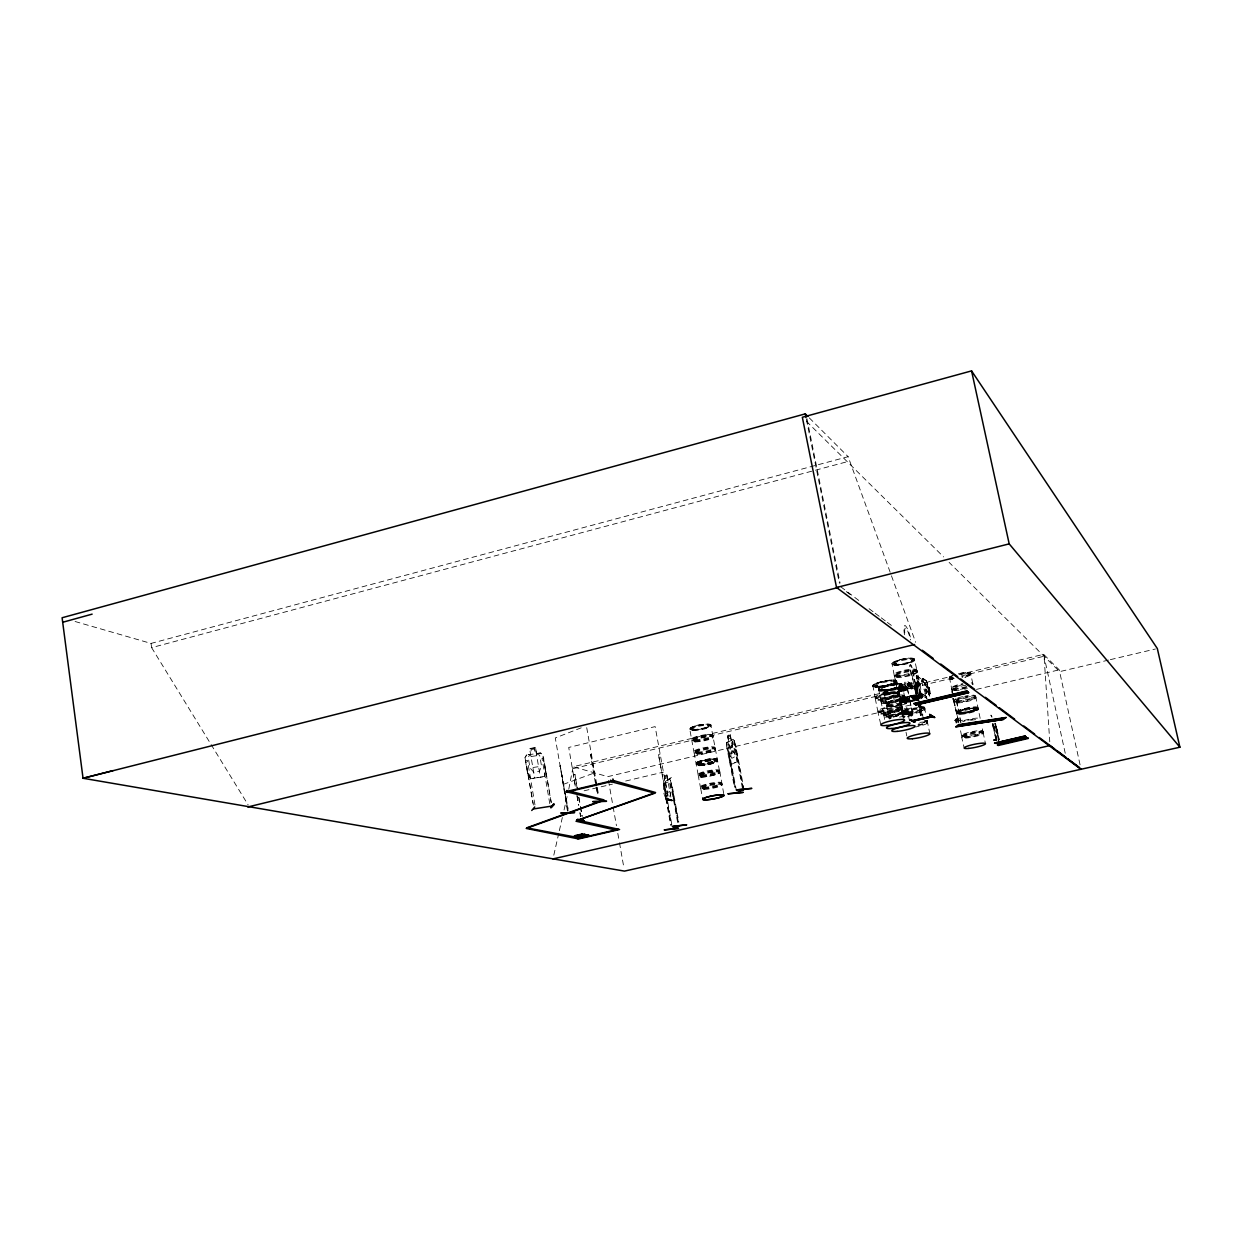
<?xml version="1.0" encoding="UTF-8"?>
<svg xmlns="http://www.w3.org/2000/svg" width="1242" height="1242" viewBox="0 0 1242 1242"><rect width="100%" height="100%" fill="white"/><g stroke="black" fill="none" stroke-linecap="round" stroke-linejoin="round"><path stroke-width="0.75" stroke-dasharray="5 3.75" d="M719.817 771.468L723.869 794.57M958.622 719.196L957.908 720.407L955.781 719.941M956.682 720.702L957.039 719.46L956.666 720.872M956.449 719.972L956.231 719.475M958.343 720.189L957.97 719.258L958.824 720.376M719.46 770.661L710.797 724.847M916.969 678.116C915.447 675.493 917.124 674.685 917.652 678.148M919.592 692.958L920.741 692.679L921.176 694.573M916.736 677.961L919.887 692.726C922.542 697.166 918.785 691.266 920.369 692.632L917.667 677.884M694.169 753.335L689.698 728.837M983.291 733.199L983.338 732.532A11.085 1.692 -11.7 0 0 967.813 734.069A11.085 1.692 -11.7 0 0 966.323 737.344A11.085 1.692 -11.7 0 0 983.322 732.64M954.648 720.22C959.693 718.947 959.041 720.267 957.613 720.205M961.556 735.668L960.439 730.187M955.89 720.065L956.557 718.823L957.287 722.332M955.843 720.872L956.092 720.065M956.806 720.531L955.781 719.475L956.495 722.937M958.374 719.335L958.467 720.329L958.203 719.242M909.47 720.795L904.813 697.709M915.276 698.439C916.503 698.33 912.994 696.498 914.624 697.678M883.667 714.461L881.152 702.196M889.396 719.04L889.055 717.286M995.354 739.72C994.392 739.642 993.227 740.185 995.603 739.658M954.741 720.376C960.19 720.997 958.545 719.475 957.97 719.817M993.445 740.108L995.789 739.068L996.037 739.953M698.144 774.775L694.262 753.568M995.96 739.937L995.867 739.394M994.671 740.092L994.951 740.077M953.033 698.532A6.21 1.941 81.4 0 0 954.042 700.845L951.714 689.372M902.36 707.645L904.192 717.923M883.667 714.523L884.816 720.003M961.463 736.273L963.994 747.156M917.233 671.379L916.627 669.966M919.934 684.451L922.387 697.569M894.178 675.089L891.989 663.445M902.173 713.622L897.174 689.201M912.544 713.172L909.734 699.588M700.643 788.484L698.113 774.775M916.053 697.895L916.239 696.715M913.336 697.88L913.817 698.967L913.553 697.538M914.376 698.796L914.298 697.414L914.081 698.346M904.844 697.709L902.034 684.466A11.97 2.158 -11.5 0 0 884.863 685.817A11.97 2.158 -11.5 0 0 883.993 689.791A11.97 2.158 -11.5 0 0 902.002 684.497L902.235 685.631A11.939 2.158 -11.5 0 0 885.111 686.966A11.97 2.158 -11.5 0 0 884.242 690.971A11.97 2.158 -11.5 0 0 902.251 685.662A11.97 2.158 -11.5 0 0 885.096 686.997A11.939 2.158 -11.5 0 0 884.242 690.94A11.939 2.158 -11.5 0 0 902.22 685.646M875.377 698.718L872.847 685.537M918.133 685.118L915.882 686.127L918.304 685.801M915.525 686.422C914.686 686.702 908.539 686.376 911.395 686.919M912.171 698.578C915.307 695.846 917.978 699.743 916.208 696.871M914.811 697.135L914.609 698.656L913.926 697.554M915.509 686.5L911.162 686.857M912.792 714.398L910.044 701.404A11.877 2.049 -11.5 0 1 892.098 706.605A11.877 2.049 -11.5 0 1 893.029 702.801A11.877 2.049 -11.5 0 1 910.013 701.404M955.626 719.832L956.076 722.999M952.661 698.578A6.21 1.941 81.4 0 0 953.67 700.907L958.933 722.937M545.564 770.459L544.695 776.638L530.567 778.703L527.571 773.378L524.838 757.325L526.717 754.903M910.076 700.535L910.044 700.535A12.063 2.08 -11.5 0 0 892.781 701.994A12.063 2.08 -11.5 0 0 891.834 705.86A12.063 2.08 -11.5 0 0 910.044 700.597L910.044 700.659M915.028 698.547L915.68 696.948M956.138 720.469L955.983 719.723M729.132 759.669L731.134 764.746L726.337 744.905L726.803 742.499L728.588 741.583M726.446 744.921L726.803 742.499M970.918 673.583L962.115 677.294M899.922 664.563C904.238 665.743 923.194 657.81 909.346 658.229C903.959 657.08 879.383 666.147 899.922 664.517M896.32 682.106C900.574 682.945 860.628 691.639 876.557 683.209M882.488 689.807C887.192 689.791 870.952 691.126 882.208 686.702M665.634 797.907C660.76 788.654 665.588 783.081 664.377 775.971L667.016 774.744L667.901 780.1M665.836 797.892L663.771 781.901M917.217 671.503L917.233 671.441A11.69 2.158 -11.6 0 0 900.543 672.729A11.69 2.158 -11.6 0 0 899.55 676.735A11.69 2.158 -11.6 0 0 917.217 671.503L919.965 684.389M717.597 759.778L714.771 760.896M696.032 764.156L698.873 762.246L706.31 760.306L714.026 759.328L717.674 760.088L714.74 762.169M553.808 855.164L558.931 832.559M559.35 830.681L562.347 817.5M564.054 809.97L568.324 791.138M568.758 789.26L573.136 766.733L951.419 676.378M921.176 697.43L919.701 697.29M894.628 682.184L893.603 682.277L895.109 681.625M899.813 685.708L900.605 685.242L899.534 685.848M905.092 688.86L905.682 688.084L904.75 689.186M709.632 725.483L707.924 726.042L708.934 725.576M914.811 687.758L918.211 700.721L914.717 687.711L917.124 686.981L919.422 698.439M994.826 739.425L995.432 739.984M996.131 739.673L994.997 739.394M956.185 720.779L955.486 720.267M990.961 715.097L992.001 717.131L990.914 715.47M956.821 720.003L958.079 719.475M956.635 719.848L957.178 720.469M961.479 713.638L956.821 713.405L958.498 711.34M952.956 678.039L950.891 678.303M921.766 696.948L920.446 697.709C930.91 690.428 887.58 699.355 902.592 702.009L901.071 701.978L902.422 701.73M885.732 693.688L887.005 692.834M694.356 729.566L691.251 730.001L692.027 729.163M693.098 729.256L693.564 729.458M699.091 764.482C695.706 766.392 700.255 762.448 700.41 764.715M693.129 729.566A10.743 1.925 -10.6 0 0 710.564 725.406L710.564 725.406A10.743 1.925 -10.6 0 0 697.057 725.545A10.743 1.925 -10.6 0 0 693.129 729.566L694.387 729.225L692.539 729.396M693.641 729.706L694.387 729.225M665.433 781.234L664.501 783.547L666.255 793.141L668.243 796.681L670.571 795.594L671.068 790.875L669.314 781.234C662.141 779.914 684.094 772.415 663.694 782.072M708.996 725.499L708.018 725.871M696.234 763.582L698.082 765.025M914.034 697.305L914.034 698.144M699.836 764.808L698.392 764.373M697.942 764.979L700.907 764.358L699.991 764.032M700.907 764.358L699.463 765.025M714.507 761.237L715.299 760.352M886.369 693.688C898.866 694.806 922.884 683.193 892.998 688.394M703.577 728.511C722.658 722.984 699.696 723.449 694.433 726.197M524.947 757.325L533.004 803.326M535.519 747.653L529.558 748.507L534.697 778.097M536.513 753.521L535.535 747.606M527.633 773.145L530.676 778.703L544.539 776.421L545.362 770.459L542.676 754.81L540.549 753.102L526.592 754.95L530.644 754.36L528.145 756.937L530.008 767.929L533.796 772.198L539.37 771.375L541.543 766.236L539.665 755.276L536.358 753.739M970.607 673.35L970.592 673.381A10.899 1.941 -11.8 0 1 964.755 676.642M914.469 659.192L914.485 659.16A11.473 2.189 -11.6 0 0 898.09 660.34A11.473 2.189 -11.6 0 0 897.143 664.377A11.473 2.189 -11.6 0 0 914.469 659.192L916.922 670.385M893.014 688.441L890.126 689.17A11.83 2.111 -11.5 0 0 889.35 693.083A11.83 2.111 -11.5 0 0 907.203 687.851L907.219 687.82A11.83 2.111 -11.5 0 0 890.266 689.17L883.761 692.384L887.114 693.61M957.675 720.376L957.613 719.428M978.246 709.601L978.261 709.57A10.852 1.754 -11.7 0 0 963.031 710.89A10.852 1.754 -11.7 0 0 961.618 714.274A10.852 1.754 -11.7 0 0 978.215 709.586M914.702 660.309L914.686 660.263A11.442 2.173 -11.6 0 0 898.323 661.443A11.442 2.173 -11.6 0 0 897.376 665.464A11.442 2.173 -11.6 0 0 914.671 660.294M875.377 685.863L875.75 686.422M525.149 757.372L526.825 755.089M875.874 685.693L877.457 685.631L875.02 686.205M877.38 686.36L877.457 685.631M875.346 686.733L877.768 685.832M895.653 663.538L893.945 664.454L894.799 664.517M916.254 697.849L916.317 696.902M894.69 664.843L896.382 663.989L894.38 664.268M896.01 664.548L896.91 664.004L895.451 664.594M878.358 689.217L878.963 688.316M883.543 689.45L880.64 690.024L881.541 689.155M880.097 690.273L881.478 689.574M880.702 689.574L881.106 690.257M883.062 689.729L883 689.791M895.078 682.044L894.023 682.013L894.675 681.253M886.338 693.533L885.996 692.788L887.58 692.322M894.271 681.346C892.843 682.572 896.553 681.485 894.411 681.936M885.515 693.548L886.26 693.393M887.238 693.253L885.934 692.85M912.482 659.626C912.839 660.868 912.761 659.688 912.761 659.409M887.875 693.098L888.434 692.322L888.278 693.16M900.233 685.46L900.077 684.963M904.362 688.937L905.899 688.72L904.999 688.378M904.797 688.378L905.434 688.285M905.418 688.984L906.334 688.72L905.402 688.27M901.878 701.777L901.971 701.062M901.071 701.978L902.515 701.295M902.297 702.056L904.58 701.311L903.338 701.746M919.344 697.678L920.229 696.715M919.499 697.554L920.182 697.228M920.85 697.166L919.499 697.538M920.803 697.383L919.794 696.979M949.866 676.812L949.416 678.241L951.481 678.582M951.977 678.38L951.124 677.961L953.033 677.464M950.735 678.598L952.117 677.946M951.186 678.334L952.924 677.899L952.071 678.054M949.788 676.874L952.94 675.275M924.762 693.579C930.988 707.567 920.664 682.432 921.797 679.421L922.899 678.38L926.315 680.725L927.153 683.007M921.874 679.591L922.899 678.38M922.076 679.545L922.946 678.582M901.739 685.584L901.971 683.969L896.615 683.612M969.536 673.925L969.024 673.769M710.797 725.778L709.819 726.399M958.094 713.746L958.793 712.955M959.833 713.017C957.24 714.352 959.787 711.511 959.569 713.327M959.647 713.731L963.87 712.877M959.212 713.808L961.386 713.048M958.995 713.172L956.449 712.194L965.267 708.654L978.059 707.676L975.451 709.756L976.383 708.809M976.228 709.291L963.87 712.892M977.143 709.477L975.591 709.601M976.817 709.135L975.995 709.57L977.252 709.415M972.144 711.619L977.64 709.524L978.091 707.738M912.14 698.33L916.736 697.383M913.615 697.693L913.584 698.827M955.346 719.491L956.557 718.823M957.613 720.95L962.472 720.22L962.783 722.891M698.082 729.551L691.344 729.939L693.409 729.209M693.346 729.473L693.207 729.659M708.98 725.266L708.716 725.157M707.94 725.996L709.058 725.747M700.907 761.035C684.637 767.152 714.957 763.814 717.271 760.383M696.203 763.054L697.15 762.433M698.237 764.808L700.426 764.125M977.64 709.524L976.352 710.16M912.342 659.952L911.675 660.433L912.497 660.309M917.062 695.598C915.913 694.697 891.073 701.031 902.592 701.528M899.984 700.146L901.288 699.386M874.787 686.391L875.967 686.779M875.408 686.345L877.504 685.817M877.489 686.112L876.619 686.236M894.519 681.268L895.156 681.796M885.593 693.455L889.132 692.865L887.844 693.315M899.13 685.6L900.45 684.792M900.574 685.506L900.077 685.258M900.372 686.345L901.708 685.537L895.886 688.006M901.537 701.233L903.074 700.783M968.155 674.406L968.993 674.158M968.403 674.592L969.365 674.018M736.444 790.906L727.75 744.237L728.712 741.722L727.548 736.071C732.997 730.172 728.712 743.57 733.075 739.332L734.379 740.806L737.189 755.695L737.158 761.688L730.964 764.762M727.672 736.211L730.28 734.922M726.88 742.669L733.075 739.533M742.39 787.894L734.208 744.61L735.466 744.191L743.648 787.506M730.995 764.544L737.236 761.517M666.97 774.961L664.486 776.095L668.149 796.169M667.404 800.221L664.967 786.885L663.802 787.257L666.007 796.727M677.635 822.468L670.618 784.028L671.798 783.655L678.831 822.111M667.497 792.551L669.826 791.465M692.337 726.974L689.481 728.976L691.577 729.892M894.349 663.818L894.131 664.641L894.97 664.268M894.473 664.423L893.728 664.656M894.007 664.392L895.994 663.756M895.591 663.927L895.125 663.601M911.799 660.247L913.522 659.921M875.858 686.034L877.271 685.786M880.236 690.117L881.587 689.543M885.686 690.862L890.141 689.217M952.987 677.806L951.015 678.396L951.822 678.582M901.35 701.777L913.289 700.022L920.601 697.367M958.467 711.309L965.376 709.182M581.209 727.812L555.283 737.95L567.936 811.057M960.842 713.42L961.324 713.203A10.867 1.77 -11.7 0 0 978.013 708.53L978.044 708.499A10.867 1.77 -11.7 0 0 962.798 709.834A10.867 1.77 -11.7 0 0 961.386 713.234L959.274 713.296M590.4 754.531L591.409 754.329L590.4 754.531L597.418 794.399M567.47 811.073L560.22 765.926L568.137 808.992M560.685 765.91L559.692 766.112M563.309 784.37L594.67 772.835M692.322 726.927L696.979 725.576M691.934 729.163L693.75 728.852M692.337 729.799L691.639 729.365L693.176 729.178M693.859 729.489L692.912 729.722M894.582 663.74L893.883 664.113L894.768 664.097M706.077 727.843L708.188 727.129M912.42 660.154L913.196 660.014L912.404 659.859M876.542 683.162L885.158 680.849M876.836 686.593L877.923 685.879M882.193 686.64L896.615 683.566M882.41 689.403L881.509 689.667L883.543 689.326M901.102 691.313L903.602 690.49M699.199 765.056L698.144 764.498L699.355 764.699M715.563 760.461L715.144 760.787M714.802 761.284L716.075 760.834M714.755 762.215L701.994 764.917M903.539 701.062L904.549 701.233M903.353 701.528L903.772 700.814L902.763 700.861M919.98 696.793L919.856 697.585M902.592 702.072L913.398 700.55L922.48 696.529M960.206 713.513L958.56 713.653M974.504 710.936L969.49 712.303M897.966 660.387L900.761 659.626M75.063 621.497L151.027 643.418L848.131 456.683L915.649 642.3M151.027 643.418L151.617 647.641L813.619 470.702M815.482 470.19L849.062 461.217M691.825 729.442L692.772 729.24M875.952 686.096L874.446 686.842L875.563 686.624M882.689 689.838L881.401 690.35M900.574 685.662L900.357 685.227M895.901 688.052L881.727 690.397M888.76 692.57L886.912 692.974L887.859 692.788M888.17 693.346L887.254 693.564M953.111 678.411L952.272 678.613M968.527 674.266L968.931 674.049M902.437 701.233L903.508 700.767M700.907 761.004L711.635 758.971L717.55 759.545M698.904 764.482L699.929 764.327M959.026 713.327L959.864 713.125M917.326 676.114L916.192 675.974M916.612 678.039L917.605 677.961M919.499 692.989L919.763 694.278L927.075 698.454L919.996 694.433L916.223 676.176L923.349 680.445L923.691 682.106L916.332 677.697L923.691 682.106M926.315 680.725L926.951 683.053M910.402 685.274L911.923 685.817L911.985 688.782L910.402 685.274L911.985 688.782M914.966 684.932C917.45 689.527 913.444 684.808 915.928 685.103L919.064 700.923M958.948 674.577L1043.637 654.348L1059.224 669.826L1080.183 765.32M917.093 700.535L912.047 675.167A6.722 1.087 76.6 0 1 910.169 666.023A6.722 1.087 76.6 0 1 912.047 667.389A6.722 1.087 76.6 0 1 913.941 676.548L918.475 699.572M918.412 701.435L913.941 676.548M910.433 686.764L911.473 686.515M573.447 768.534L953.701 677.806M961.23 676.005L1044.056 656.242L1049.769 741.753M910.991 688.13L912.497 688.658M915.09 687.944L916.798 687.214M929.28 687.897L930.32 693.952L929.28 687.897L924.39 682.355L925.166 690.35L926.827 694.061L929.187 695.613L927.075 688.875L927.215 684.699L926.548 687.494L924.234 682.479L926.532 688.596L926.439 693.083L927.06 689.993C932.463 700.783 926.253 690.04 930.522 693.905M920.679 694.464L919.856 694.262M929.264 693.067L930.32 693.952M919.654 692.741L926.734 696.793L920.369 692.632M575.263 786.17L573.276 774.775L574.937 774.48L577.251 787.785M666.178 796.743L658.493 754.499L659.983 754.142M913.848 700.643L913.538 696.746L914.935 700.954M914.159 697.166L913.072 696.855M910.619 704.99L607.757 776.654L573.136 766.733M976.46 689.403L1059.224 669.826M1108.485 660.092L1059.628 671.643L949.105 562.378M1110.364 659.642L1155.448 648.992M584.128 790.797L612.446 784.137M625.673 781.016L663.43 772.12M914.842 700.612L918.397 699.774M992.296 723.744L996.503 741.008M996.565 739.704L993.647 723.651M994.78 723.232L999.329 742.856M999.018 739.797L995.696 723.154M993.398 739.984L996.053 739.332M993.957 740.667L997.124 739.999M882.037 681.579L893.526 679.933L896.879 681.128M876.712 686.748L875.75 686.919M703.577 728.557L698.097 729.597M886.089 692.943L887.347 692.694M902.049 701.373L902.981 701.233M707.272 763.613L709.974 762.712M965.36 709.135L973.464 707.785L978.184 708.235M707.381 764.14L710.113 763.551M966.602 712.411L969.334 711.511M969.505 712.349L961.479 713.684A10.93 1.785 -11.7 0 1 962.876 710.269A10.93 1.785 -11.7 0 1 978.168 708.949A10.93 1.785 -11.7 0 1 961.432 713.684M976.616 709.166L975.886 709.027M706.31 760.306L717.053 759.592M881.836 689.093L882.736 688.968M881.836 689.962L880.749 690.055M896.072 687.742L899.099 687.245M886.881 692.881L887.782 692.617M902.344 701.342L904.129 701.171M907.421 701.109L910.339 700.628M907.545 701.652L910.448 701.171M895.249 664.206L896.491 663.927M895.172 664.656L893.914 664.905M533.004 767.494L538.562 766.671M529.791 748.678L535.38 747.839L540.379 777.275M536.311 753.552L540.596 752.885L542.832 754.763L551.169 802.503M531.126 756.502L536.684 755.695M699.619 764.42L700.519 764.435M698.842 764.917L699.619 764.653A10.774 1.77 -10.6 0 0 717.115 760.414A10.774 1.77 -10.6 0 0 703.609 760.772A10.774 1.77 -10.6 0 0 699.619 764.529L700.379 764.622M914.252 695.396L916.953 695.085M876.619 685.972L876.93 685.941M887.657 692.974L887.952 692.679M966.012 672.481L957.939 673.816A10.836 1.941 -11.8 0 1 970.421 672.885L966.012 672.527M673.319 794.399L673.304 799.786M726.337 744.905L734.488 787.552M678.334 822.157L670.789 780.519M665.696 782.957L668.134 782.025M727.548 736.071L728.868 741.707M733.075 739.332L734.301 740.931M734.379 740.806L743.12 787.552M699.696 765.072L701.978 764.87M693.145 729.97A10.805 1.941 -10.6 0 0 710.688 725.778A10.805 1.941 -10.6 0 0 697.119 725.918A10.805 1.941 -10.6 0 0 693.145 729.97L695.473 729.846M960.361 712.955L961.261 712.955M902.484 701.544L904.75 701.435A11.504 2.003 -11.5 0 0 922.138 696.343A11.504 2.003 -11.5 0 0 905.744 697.662A11.504 2.003 -11.5 0 0 904.735 701.388M917.062 695.644L922.247 696.032M901.894 686.935L904.238 686.842M881.215 690.055L880.392 690.164M952.024 678.737L954.12 678.613A10.899 1.941 -11.8 0 1 953.049 675.726M897.205 664.858A11.535 2.189 -11.6 0 1 898.152 660.791A11.535 2.189 -11.6 0 1 914.624 659.626A11.535 2.189 -11.6 0 1 897.205 664.858L892.206 664.392M900.792 683.597L901.894 683.985M574.937 774.48L577.049 787.723M884.226 693.176L885.298 693.502M878.793 689.884L879.895 690.21M949.54 678.256L950.441 678.567M658.493 754.499L666.364 796.805M911.255 686.174L907.095 684.125L910.79 687.168M907.25 684.885L907.84 683.954M920.648 694.278L917.403 676.455M905.309 685.879L906.225 686.469M916.363 687.168L915.478 684.808M907.949 681.749L908.865 682.355M917.124 686.981L919.111 698.594M930.444 693.673L929.187 692.834L929.87 697.01L927.169 682.945L928.022 687.214M929.28 688.068L927.821 687.09L929.078 688.115M916.829 675.819L923.349 680.445M922.697 678.427L926.346 680.911M922.744 678.629L926.144 680.958M731.165 740.465L732.827 741.614L734.767 751.953L734.286 757.046L731.833 758.288L729.691 754.531M846.221 591.58L850.801 595.011M869.074 608.704L873.654 612.135M875.175 613.284L879.74 616.7M881.277 617.848L885.841 621.264M887.362 622.413L891.942 625.844M840.818 586.829L859.309 600.864M806.415 421.302L943.594 556.928M809.303 417.886L848.131 456.683M669.422 779.107L670.633 780.488M975.638 696.312L980.264 718.901A10.93 1.723 -11.7 0 0 973.107 718.528A10.93 1.723 -11.7 0 0 960.703 721.711M982.996 731.522L983.338 732.361M897.236 689.434L894.519 676.176M902.282 707.335L899.192 693.052M881.292 702.522L878.56 688.937M927.339 720.888L927.137 720.624A11.566 1.879 -11.5 0 1 918.242 724.117M899.053 692.772L896.615 680.958A12.094 2.205 -11.5 0 0 879.227 682.308A12.141 2.22 -11.5 0 0 878.389 686.422A12.141 2.22 -11.5 0 0 896.646 681.02L898.975 692.539A12.125 2.158 -11.5 0 0 881.572 693.921A12.125 2.158 -11.5 0 0 880.718 697.88A12.125 2.158 -11.5 0 0 898.975 692.539L898.96 692.586M912.404 712.861L912.233 712.644A11.892 1.987 -11.5 0 0 898.106 713.405A11.892 1.987 -11.5 0 0 890.374 717.845M915.494 697.135L915.882 698.268M914.888 697.336L915.23 698.268M916.705 670.075L916.689 670.075A11.504 2.127 -11.6 0 1 899.363 675.26A11.504 2.127 -11.6 0 1 900.326 671.301A11.504 2.127 -11.6 0 1 916.736 670.106L916.844 670.416M880.656 723.993L878.016 712.318M875.253 698.547L878.047 712.303M151.617 647.641L248.214 805.002M951.76 689.481L951.931 689.589A11.038 1.91 -11.8 0 0 967.176 687.835M904.533 696.296L904.859 696.948M972.812 683.674L970.592 673.381A10.899 1.941 -11.8 0 0 960.827 673.676M924.421 707.459L926.066 715.097M894.737 676.58L894.131 675.462M886.493 705.254L884.009 692.244M527.85 773.036L530.784 778.486M958.141 720.298L957.986 719.491M919.359 683.1L919.422 683.147A11.52 2.065 -11.6 0 1 902.034 688.285A11.52 2.065 -11.6 0 1 903.027 684.435A11.52 2.065 -11.6 0 1 919.437 683.178M924.855 708.25L924.638 707.862M927.091 720.5L929.761 733.091M909.889 699.898A12.063 2.096 -11.5 0 1 891.694 705.177A12.063 2.096 -11.5 0 1 892.641 701.295A12.063 2.096 -11.5 0 1 909.889 699.898L910.076 700.224M886.555 705.378L889.039 717.162M922.107 695.52L922.433 696.56M995.463 723.201L996.845 729.132M983.291 732.19L982.841 731.181A10.914 1.661 -11.7 0 1 966.136 735.947A10.914 1.661 -11.7 0 1 967.596 732.718A10.914 1.661 -11.7 0 1 982.857 731.305L981.785 726.135M996.131 728.433L995.013 723.17M993.289 726.477L992.544 723.698M700.752 788.763L702.599 798.606M993.414 723.698L994.019 727.175M954.042 700.845L958.84 721.928M953.67 700.907L958.871 723.744M916.394 697.476L916.099 697.709M995.898 728.48L999.096 742.918M993.057 726.523L996.27 741.055M1043.637 654.348L1065.372 753.847M912.047 675.167L917.496 700.441M983.307 733.385A10.914 1.661 -11.7 0 0 968.046 734.814A10.914 1.661 -11.7 0 0 966.571 738.027A10.914 1.661 -11.7 0 0 983.307 733.385L985.356 743.104M949.416 677.387L951.853 689.558A11.038 1.91 -11.8 0 1 963.218 684.932M956.138 718.885L956.868 722.394M922.713 680.6L923.054 682.262M926.097 696.948L926.439 698.609M920.943 705.782L922.822 714.942M920.664 705.596L922.93 716.603M916.689 687.307L918.956 698.315M920.462 705.642L922.356 714.818M919.437 701.978L922.123 714.833M918.583 702.553L921.222 715.376L918.304 702.553M917.729 700.767L914.624 687.183L917.45 700.597M918.133 702.273L920.757 715.423M917.838 702.429L920.477 715.252M913.538 696.746L914.469 701.062M910.914 685.149L911.504 688.006M907.25 687.882L909.718 699.479L907.203 687.851M997.078 729.07L999.251 739.735M994.252 727.129L996.798 739.658M899.456 694.852A12.141 2.142 -11.5 0 1 881.183 700.178A12.141 2.142 -11.5 0 1 882.037 696.234A12.141 2.142 -11.5 0 1 899.456 694.852L900.621 700.597M902.282 708.67A12.141 2.065 -11.4 0 1 883.978 713.948A12.141 2.065 -11.4 0 1 884.863 710.129A12.141 2.065 -11.4 0 1 902.282 708.67L904.486 719.475M902.266 713.917L903.415 719.397M906.039 732.237L906.769 735.916M872.893 685.491L873.11 686.624M806.927 418.554L840.058 583.057M806.415 419.517L839.375 583.243M960.966 722.378L956.107 698.967L960.609 722.425M734.146 740.946L742.918 787.847M730.172 734.705L731.321 740.449M735.217 787.211L727.812 747.886L735.016 787.506M670.556 780.644L678.116 822.421M666.814 774.977L671.518 800.717M667.87 796.448L655.139 726.601L568.712 747.451L575.589 786.947M667.746 802.115L672.605 828.787M666.566 798.358L671.425 825.014M666.364 798.637L671.208 825.278M665.883 798.668L670.727 825.325M608.425 780.426L612.787 804.987M613.113 806.881L616.467 825.775M617.802 833.32L619.137 840.881M619.479 842.775L623.826 867.335M586.721 727.657L598.768 796.091M590.944 754.329L598.225 796.277M578.912 797.286L580.231 804.878M580.573 806.788L582.219 816.289M578.71 797.224L580.03 804.832M580.356 806.726L582.017 816.227M577.126 795.734L578.772 805.22M580.107 812.827L580.759 816.615M576.909 795.672L578.57 805.173M579.89 812.765L580.557 816.568M560.22 765.926L567.998 810.886M551.246 802.394L543.654 758.148L542.009 758.381L550.237 806.322M534.976 804.925L527.493 760.477L525.847 760.709L533.408 805.064M736.941 755.726L737.065 761.532M970.421 672.885A10.836 1.941 -11.8 0 1 962.022 676.906M952.024 678.287A10.836 1.941 -11.8 0 1 953.002 675.306M972.843 695.163A10.883 1.832 -11.8 0 1 972.424 697.771A10.883 1.832 -11.8 0 1 958.063 700.83A10.883 1.832 -11.8 0 1 955.921 698.765M957.753 698.02A10.883 1.832 -11.8 0 1 962.736 696.591M965.531 696.001A10.883 1.832 -11.8 0 1 968.263 695.551M967.254 688.534A10.867 1.879 -11.8 0 1 964.615 689.232M959.15 690.273A10.867 1.879 -11.8 0 1 952.536 689.155A10.867 1.879 -11.8 0 1 966.09 685.227M967.037 687.214A11.038 1.925 -11.8 0 1 951.698 688.922A11.038 1.925 -11.8 0 1 963.078 684.295M972.067 683.581A11.038 1.925 -11.8 0 1 973.107 684.373A11.038 1.91 -11.8 0 0 972.207 684.218A10.867 1.894 -11.8 0 0 970.235 682.789M966.819 686.484A10.867 1.894 -11.8 0 1 951.714 688.161A10.867 1.894 -11.8 0 1 962.923 683.612M951.419 677.107A10.821 1.925 -11.8 0 0 954.322 679.234A10.836 1.925 -11.8 0 1 953.235 676.362M962.612 721.726A11.085 1.754 -11.7 0 1 964.987 720.981M967.689 720.298A11.085 1.754 -11.7 0 1 975.87 718.916M970.67 720.329A11.085 1.739 -11.7 0 1 975.995 719.568M919.794 722.425A11.566 1.863 -11.5 0 1 927.463 723.061A11.566 1.863 -11.5 0 1 915.758 726.943M924.716 721.167A11.752 1.894 -11.5 0 1 918.568 725.576M913.507 701.171A11.489 1.987 -11.5 0 1 899.876 701.792A11.489 1.987 -11.5 0 1 914.578 697.057A11.489 1.987 -11.5 0 1 920.57 698.904M918.676 699.681A11.489 1.987 -11.5 0 1 916.254 700.457M913.398 700.55A11.582 2.003 -11.5 0 1 899.922 700.752A11.582 2.003 -11.5 0 1 917.947 696.032A11.582 2.003 -11.5 0 1 916.177 699.82M924.576 720.484A11.737 1.91 -11.5 0 1 926.423 722.254A11.737 1.91 -11.5 0 1 915.447 725.53M919.297 706.682A11.551 1.941 -11.5 0 1 919.996 709.787A11.551 1.941 -11.5 0 1 902.344 712.287A11.551 1.941 -11.5 0 1 913.693 707.474M911.644 675.26A6.722 1.087 76.6 0 1 909.749 666.116A6.722 1.087 76.6 0 1 911.644 667.482A6.722 1.087 76.6 0 1 913.538 676.642M952.272 692.399A6.21 1.941 81.4 0 1 954.694 690.428M951.9 692.446A6.21 1.941 81.4 0 1 954.322 690.474M912.327 712.66A11.892 1.987 -11.5 0 1 897.205 717.488M890.374 718.683A12.078 2.018 -11.5 0 1 896.258 714.662A12.078 2.018 -11.5 0 1 912.125 712.815A12.078 2.018 -11.5 0 1 903.4 717.162M893.215 717.224A11.892 1.972 -11.5 0 1 909.734 714.088A11.892 1.972 -11.5 0 1 909.004 717.084M890.002 718.745A11.892 1.972 -11.5 0 1 891.275 718.016M889.148 718.606A12.078 2.018 -11.5 0 1 899.394 714.631A12.078 2.018 -11.5 0 1 912.28 713.513A12.078 2.018 -11.5 0 1 906.443 717.1M904.486 634.755A16.193 2.779 76.3 0 1 905.418 625.751A16.193 2.779 76.3 0 1 911.085 639.723M904.766 632.877A13.507 2.313 76.3 0 1 906.303 628.669A13.507 2.313 76.3 0 1 910.634 639.925M732.764 741.955L732.237 748.973L735.217 754.639L734.395 755.027L731.926 750.416L730.824 756.968L731.134 749.485L728.309 744.02L731.507 742.297L733.448 752.621L730.995 753.863L729.054 743.554L731.414 747.979L731.864 742.25L732.764 741.955M975.87 697.228L975.886 697.29A11.054 1.863 -11.8 0 1 958.933 702.165A11.054 1.863 -11.8 0 1 960.361 698.609A11.054 1.863 -11.8 0 1 975.855 697.336L975.87 697.274M899.503 693.89L899.518 693.952A12.327 2.173 -11.5 0 1 880.92 699.432A12.327 2.173 -11.5 0 1 881.789 695.411A12.327 2.173 -11.5 0 1 899.472 694.014L899.487 693.952M902.329 707.707L902.344 707.769A12.342 2.096 -11.4 0 1 883.714 713.187A12.342 2.096 -11.4 0 1 884.614 709.306A12.342 2.096 -11.4 0 1 902.297 707.831L902.313 707.769M919.903 684.637L919.918 684.699A11.706 2.096 -11.6 0 1 902.22 689.76A11.706 2.096 -11.6 0 1 903.229 685.863A11.706 2.096 -11.6 0 1 919.918 684.575L919.918 684.575M924.917 708.903L924.933 708.965A11.737 1.972 -11.5 0 1 907.172 713.917A11.737 1.972 -11.5 0 1 908.228 710.238A11.737 1.972 -11.5 0 1 924.933 708.84L924.933 708.84M907.685 710.983L907.7 711.045A12.203 2.065 -11.4 0 1 889.272 716.339A12.203 2.065 -11.4 0 1 890.203 712.52A12.203 2.065 -11.4 0 1 907.669 711.045L907.669 711.045M904.875 697.367L904.875 697.445A12.187 2.127 -11.5 0 1 886.493 702.724A12.187 2.127 -11.5 0 1 887.409 698.78A12.187 2.127 -11.5 0 1 904.875 697.367M922.185 696.405L922.154 696.436A11.504 2.003 -11.5 0 1 904.75 701.482A11.504 2.003 -11.5 0 1 905.76 697.756A11.504 2.003 -11.5 0 1 922.154 696.436M896.848 682.153L896.833 682.184A12.063 2.205 -11.5 0 1 878.653 687.525A12.063 2.205 -11.5 0 1 879.476 683.488A12.063 2.205 -11.5 0 1 896.802 682.168L896.817 682.137M907.452 688.984L907.436 689.015A11.815 2.111 -11.5 0 1 889.598 694.2A11.815 2.111 -11.5 0 1 890.498 690.319A11.815 2.111 -11.5 0 1 907.405 688.984L907.436 688.968M729.846 736.087L728.278 736.91L728.619 738.742L730.203 737.919L729.846 736.087M666.55 776.033L665.06 776.762L665.37 778.47L666.861 777.74L666.55 776.033M918.35 698.097L912.994 699.37L918.35 698.097M534.526 749.004L530.955 749.516L531.281 751.472L534.852 750.96L534.526 749.004M977.889 707.987L977.873 707.971A10.93 1.785 -11.7 0 0 962.674 709.322A10.93 1.785 -11.7 0 0 961.246 712.753A10.93 1.785 -11.7 0 0 977.982 708.018L977.873 708.018M928.566 692.601L926.19 691.033L925.026 685.382L927.401 686.981L928.566 692.601M929.823 692.586L928.659 688.689L929.823 692.586M909.579 699.262L909.517 699.23A11.877 2.065 -11.5 0 0 892.563 700.519A11.877 2.065 -11.5 0 0 891.632 704.338A11.877 2.065 -11.5 0 0 909.548 699.153L909.532 699.215M901.785 706.419L901.723 706.372A12.141 2.08 -11.4 0 0 884.397 707.8A12.141 2.08 -11.4 0 0 883.512 711.635A12.141 2.08 -11.4 0 0 901.801 706.356L901.863 706.481M904.424 695.97L904.378 695.908A12.001 2.111 -11.5 0 0 887.192 697.29A12.001 2.111 -11.5 0 0 886.291 701.187A12.001 2.111 -11.5 0 0 904.378 695.908M975.855 698.082L975.824 698.02A10.883 1.816 -11.8 0 0 960.594 699.339A10.883 1.816 -11.8 0 0 959.181 702.848A10.883 1.816 -11.8 0 0 975.839 698.082L975.839 698.02M917.217 672.295L917.186 672.232A11.504 2.127 -11.6 0 0 900.776 673.506A11.504 2.127 -11.6 0 0 899.813 677.449A11.504 2.127 -11.6 0 0 917.201 672.295L917.201 672.217M907.669 711.868L907.638 711.806A12.016 2.018 -11.4 0 0 890.452 713.327A12.016 2.018 -11.4 0 0 889.536 717.069A12.016 2.018 -11.4 0 0 907.654 711.868L907.669 711.806M961.23 712.442A10.852 1.77 -11.7 0 0 977.827 707.738A10.852 1.77 -11.7 0 0 962.643 709.042A10.852 1.77 -11.7 0 0 961.23 712.442M958.808 701.544A11.054 1.863 -11.8 0 0 975.715 696.7A11.054 1.863 -11.8 0 0 960.237 697.973A11.054 1.863 -11.8 0 0 958.808 701.544M970.623 673.94A10.821 1.925 -11.8 0 0 960.951 674.297A10.836 1.925 -11.8 0 1 970.654 673.956A10.836 1.925 -11.8 0 1 964.863 677.278A10.821 1.925 -11.8 0 0 970.623 673.94M966.183 736.708A11.085 1.692 -11.7 0 0 983.183 732.004A11.085 1.692 -11.7 0 0 967.689 733.432A11.085 1.692 -11.7 0 0 966.183 736.708M902.484 690.474A11.52 2.065 -11.6 0 0 919.903 685.367A11.52 2.065 -11.6 0 0 903.477 686.64A11.52 2.065 -11.6 0 0 902.484 690.474M904.595 700.643A11.489 2.003 -11.6 0 0 921.968 695.598A11.489 2.003 -11.6 0 0 905.604 696.917A11.489 2.003 -11.6 0 0 904.595 700.643M904.611 700.969A11.582 2.018 -11.5 0 0 922.123 695.893A11.582 2.018 -11.5 0 0 905.62 697.228A11.582 2.018 -11.5 0 0 904.611 700.969M902.08 689.093A11.706 2.096 -11.6 0 0 919.779 683.892A11.706 2.096 -11.6 0 0 903.089 685.18A11.706 2.096 -11.6 0 0 902.08 689.093M899.425 676.067A11.69 2.158 -11.6 0 0 917.077 670.835A11.69 2.158 -11.6 0 0 900.403 672.062A11.69 2.158 -11.6 0 0 899.425 676.067M907.436 714.631A11.551 1.941 -11.5 0 0 924.917 709.632A11.551 1.941 -11.5 0 0 908.476 711.014A11.551 1.941 -11.5 0 0 907.436 714.631M907.033 713.25A11.737 1.972 -11.5 0 0 924.793 708.157A11.737 1.972 -11.5 0 0 908.088 709.555A11.737 1.972 -11.5 0 0 907.033 713.25M889.412 693.564A11.908 2.127 -11.5 0 0 907.359 688.301A11.908 2.127 -11.5 0 0 890.328 689.636A11.908 2.127 -11.5 0 0 889.412 693.564M878.404 686.376A12.094 2.205 -11.5 0 0 896.584 680.989A12.141 2.22 -11.5 0 0 879.212 682.355A12.094 2.205 -11.5 0 0 878.404 686.376M878.467 686.873A12.172 2.22 -11.5 0 0 896.755 681.454A12.172 2.22 -11.5 0 0 879.289 682.789A12.172 2.22 -11.5 0 0 878.467 686.873M883.574 712.489A12.342 2.111 -11.4 0 0 902.158 707.117A12.342 2.111 -11.4 0 0 884.475 708.592A12.342 2.111 -11.4 0 0 883.574 712.489M880.78 698.718A12.327 2.189 -11.5 0 0 899.332 693.3A12.327 2.189 -11.5 0 0 881.649 694.697A12.327 2.189 -11.5 0 0 880.78 698.718M884.056 690.288A12.032 2.173 -11.5 0 0 902.173 684.963A12.032 2.173 -11.5 0 0 884.925 686.283A12.032 2.173 -11.5 0 0 884.056 690.288M889.07 714.787A12.016 2.034 -11.4 0 0 907.172 709.586A12.016 2.034 -11.4 0 0 889.986 711.029A12.016 2.034 -11.4 0 0 889.07 714.787M886.757 703.453A12.001 2.096 -11.5 0 0 904.844 698.206A12.001 2.096 -11.5 0 0 887.657 699.588A12.001 2.096 -11.5 0 0 886.757 703.453M889.117 715.625A12.203 2.065 -11.4 0 0 907.529 710.331A12.203 2.065 -11.4 0 0 890.064 711.806A12.203 2.065 -11.4 0 0 889.117 715.625M886.353 702.025A12.187 2.127 -11.5 0 0 904.719 696.669A12.187 2.127 -11.5 0 0 887.269 698.082A12.187 2.127 -11.5 0 0 886.353 702.025M907.11 686.174A2.437 2.36 -54.4 0 0 908.414 682.153A2.437 2.36 -54.4 0 0 904.362 683.131A2.437 2.36 -54.4 0 0 907.11 686.174M908.026 686.764A2.437 2.36 -54.4 0 0 909.33 682.758A2.437 2.36 -54.4 0 0 905.278 683.721A2.437 2.36 -54.4 0 0 908.026 686.764M697.678 754.205A10.79 1.816 -10.6 0 0 715.206 750.075A10.79 1.816 -10.6 0 0 701.668 750.37A10.79 1.816 -10.6 0 0 697.678 754.205M697.43 753.537A10.961 1.847 -10.6 0 0 715.237 749.33A10.961 1.847 -10.6 0 0 701.482 749.625A10.961 1.847 -10.6 0 0 697.43 753.537M699.494 763.814A10.743 1.754 -10.6 0 0 716.96 759.716A10.774 1.77 -10.6 0 0 703.484 760.042A10.774 1.77 -10.6 0 0 699.479 763.799A10.774 1.77 -10.6 0 0 716.976 759.7A10.743 1.754 -10.6 0 0 703.484 760.073A10.743 1.754 -10.6 0 0 699.494 763.814M693.331 730.591A10.712 1.925 -10.6 0 0 710.735 726.446A10.712 1.925 -10.6 0 0 697.259 726.586A10.712 1.925 -10.6 0 0 693.331 730.591M695.147 741.241A10.945 1.91 -10.6 0 0 712.924 737.018A10.945 1.91 -10.6 0 0 699.184 737.236A10.945 1.91 -10.6 0 0 695.147 741.241M697.29 752.14A10.774 1.832 -10.6 0 0 714.818 748.01A10.774 1.832 -10.6 0 0 701.28 748.289A10.774 1.832 -10.6 0 0 697.29 752.14M695.396 741.909A10.774 1.879 -10.6 0 0 712.892 737.748A10.774 1.879 -10.6 0 0 699.37 737.965A10.774 1.879 -10.6 0 0 695.396 741.909M697.321 752.9A10.961 1.847 -10.6 0 0 715.113 748.693A10.961 1.847 -10.6 0 0 701.373 748.988A10.961 1.847 -10.6 0 0 697.321 752.9M695.039 740.605A10.945 1.91 -10.6 0 0 712.815 736.382A10.945 1.91 -10.6 0 0 699.06 736.599A10.945 1.91 -10.6 0 0 695.039 740.605M695.023 739.844A10.774 1.879 -10.6 0 0 712.504 735.699A10.774 1.879 -10.6 0 0 698.982 735.901A10.774 1.879 -10.6 0 0 695.023 739.844M704.214 789.415A10.821 1.646 -10.6 0 0 721.804 785.332A10.821 1.646 -10.6 0 0 708.266 785.844A10.821 1.646 -10.6 0 0 704.214 789.415M703.966 788.732A10.992 1.677 -10.6 0 0 721.835 784.587A10.992 1.677 -10.6 0 0 708.08 785.099A10.992 1.677 -10.6 0 0 703.966 788.732M699.836 765.646A10.743 1.754 -10.6 0 0 717.302 761.548A10.743 1.754 -10.6 0 0 703.826 761.92A10.743 1.754 -10.6 0 0 699.836 765.646M699.82 765.677A10.774 1.754 -10.6 0 0 717.333 761.579A10.774 1.754 -10.6 0 0 703.826 761.936A10.774 1.754 -10.6 0 0 699.82 765.677M699.65 765.025A10.836 1.77 -10.6 0 0 717.271 760.88A10.836 1.77 -10.6 0 0 703.686 761.237A10.836 1.77 -10.6 0 0 699.65 765.025M701.668 776.359A10.976 1.739 -10.6 0 0 719.522 772.198A10.976 1.739 -10.6 0 0 705.767 772.633A10.976 1.739 -10.6 0 0 701.668 776.359M703.826 787.335A10.821 1.661 -10.6 0 0 721.416 783.252A10.821 1.661 -10.6 0 0 707.878 783.749A10.821 1.661 -10.6 0 0 703.826 787.335M701.916 777.042A10.805 1.708 -10.6 0 0 719.491 772.943A10.805 1.708 -10.6 0 0 705.953 773.362A10.821 1.708 -10.6 0 0 701.901 777.042A10.821 1.708 -10.6 0 0 719.506 772.943A10.821 1.708 -10.6 0 0 705.937 773.362A10.805 1.708 -10.6 0 0 701.916 777.042M703.841 788.096A10.992 1.677 -10.6 0 0 721.711 783.95A10.992 1.677 -10.6 0 0 707.971 784.463A10.992 1.677 -10.6 0 0 703.841 788.096M701.544 775.722A10.976 1.739 -10.6 0 0 719.397 771.561A10.976 1.739 -10.6 0 0 705.642 771.981A10.976 1.739 -10.6 0 0 701.544 775.722M701.528 774.961A10.805 1.723 -10.6 0 0 719.102 770.863A10.805 1.723 -10.6 0 0 705.565 771.282A10.805 1.723 -10.6 0 0 701.528 774.961"/><path stroke-width="1.5" d="M915.664 704.804L968.263 692.058M915.944 705.052L968.9 692.601L915.525 704.742M742.794 792.613L728.076 793.747M743.151 792.194L728.076 793.84M678.427 828.228L664.61 829.858M955.657 726.927L1003.614 719.366L955.983 726.617M956.495 726.228L1003.971 719.102M958.622 724.707L1006.253 717.441M1005.709 717.829L958.063 725.126M914.081 722.254L910.029 719.894L915.106 722.13L910.867 719.537M583.988 820.683L577.204 819.565M577.887 819.363L584.144 820.9L583.29 820.962M531.747 810.498L534.743 806.943M957.737 725.39L1005.29 718.093M560.856 813.013L574.642 812.547L561.182 813.044M550.998 807.579L554.227 804.288L550.858 807.766L553.342 804.257M743.29 789.757L744.144 789.369M672.59 828.802L671.891 828.88M678.241 826.116L678.939 825.837M679.483 825.806L671.906 829.082M666.814 800.252L668.662 799.941M671.348 829.175L679.017 825.821M744.036 789.384L735.466 793.203L736.32 793.064M743.399 789.71L743.57 789.4M592.822 801.556L606.282 801.385M581.023 820.155L582.808 819.751M582.902 819.86L581.209 820.217M62.69 622.273L92.141 614.138M807.968 416.536L805.282 413.865L62.1 617.755L83.043 778.268L624.493 871.108L1179.9 747.218L1157.327 648.541L971.57 370.892L802.332 417.265L836.534 587.497L1081.083 769.403M112.991 770.645L83.043 778.268L838.257 587.482M836.534 587.497L1009.187 543.872L1179.9 747.218M247.779 806.989L914.609 644.52M610.707 780.1L610.986 781.668L654.891 793.172L576.831 820.574L655.559 792.52L613.175 780.488L565.855 791.651L603.395 800.531L526.22 828.445L578.617 838.94L619.572 829.516L579.16 820.512L576.009 821.241L615.489 829.966M566.895 792.07L614.448 780.845M913.739 703.515L966.881 690.925M967.176 691.204L914.128 703.779M968.325 692.151L915.292 704.602M910.013 720.003L911.054 719.755M929.792 715.361L934.729 717.534L929.575 714.321M931.531 716.432L912.637 720.686M913.32 721.074L932.168 716.789L913.289 720.841M665.914 798.839L672.217 800.469L666.659 798.792M577.157 819.704L578.058 819.487M577.468 838.707L618.485 829.283M1025.209 735.916L994.609 743.166M994.547 743.135L1025.224 736.149M1027.848 737.826L997.233 744.874L1027.646 737.888M1028.376 738.431L998.149 745.51M552.892 858.921L1050.018 745.542L1080.99 769.046M553.218 804.443L554.118 804.179M736.677 789.896L751.845 788.391L736.258 789.881M686.733 824.828L672.341 826.473L686.314 824.812M664.206 829.92L678.52 828.43M552.069 806.042L533.765 808.899M592.884 801.664L606.577 801.152M929.916 715.159L933.767 717.488M934.605 717.426L930.832 715.113M665.96 798.917L671.425 800.5M580.449 838.024L526.67 827.855L603.985 799.879L570.326 791.263M912.777 720.655L931.453 716.246M922.309 650.265L933.084 658.307M940.768 664.035L957.691 676.673M960.78 678.97L974.628 689.294M985.387 697.336L996.162 705.363M999.236 707.661L1014.636 719.149M1023.858 726.027L1034.633 734.069M1039.244 737.515L1054.427 748.833M1057.377 751.037L1066.195 757.604M1067.654 758.707L1079.438 767.494M914.376 703.966L967.487 691.452M1026.047 736.754L995.215 743.368L1025.752 736.537M971.57 370.892L1009.187 543.872M805.282 413.865L806.042 417.638M612.896 778.92L613.175 780.488M566.926 790.44L567.206 791.992M582.467 833.956L574.301 835.835L578.803 835.338C568.525 838.459 595.197 831.954 580.464 834.95L582.467 833.956M586.286 834.748L578.151 836.611L582.638 836.114C572.376 839.235 598.939 832.761 584.299 835.726L586.286 834.748M968.76 748.398A10.899 1.599 -11.6 0 0 985.48 743.818A10.899 1.599 -11.6 0 0 970.25 745.278A10.899 1.599 -11.6 0 0 968.76 748.398M912.389 738.742A11.551 1.801 -11.5 0 0 929.885 733.851A11.551 1.801 -11.5 0 0 913.475 735.342A11.551 1.801 -11.5 0 0 912.389 738.742M897.159 731.383A11.877 1.91 -11.4 0 0 915.106 726.306A11.877 1.91 -11.4 0 0 898.137 727.812A11.877 1.91 -11.4 0 0 897.159 731.383M886.338 725.499A12.141 2.003 -11.4 0 0 904.626 720.282A12.141 2.003 -11.4 0 0 887.238 721.788A12.141 2.003 -11.4 0 0 886.338 725.499M891.865 728.495A12.001 1.956 -11.4 0 0 909.982 723.356A12.001 1.956 -11.4 0 0 892.812 724.862A12.001 1.956 -11.4 0 0 891.865 728.495M706.155 799.801A10.805 1.599 -10.6 0 0 723.729 795.749A10.805 1.599 -10.6 0 0 710.222 796.308A10.805 1.599 -10.6 0 0 706.155 799.801A10.821 1.599 -10.6 0 0 723.76 795.765A10.821 1.599 -10.6 0 0 710.222 796.339A10.821 1.599 -10.6 0 0 706.139 799.832"/></g></svg>
